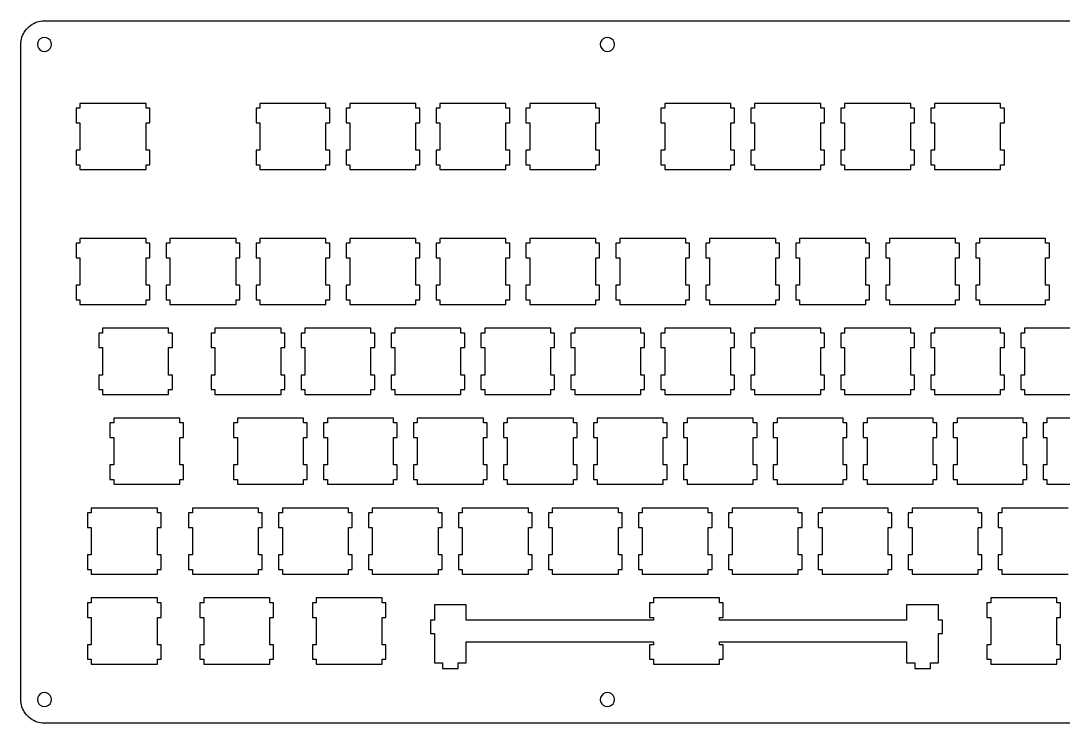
# Model space of a CAD drawing. Extents: x 0 to 368, y 0 to 149.
# Drawn here: x 0.1 to 220.8, y 0.3 to 149.1 of the extents above; entities that cross this region are included whole.
import ezdxf

# ---------------------------------------------------------------- set-up
doc = ezdxf.new("R2010")
doc.units = 0
doc.layers.get('0').update_dxf_attribs({"linetype": 'CONTINUOUS'})

msp = doc.modelspace()

# ---------------------------------------------------------------- linework, layer by layer
at = {"color": 0}
for p, q in [((1.55994, 147.665), (1.84795, 147.932)), ((1.84795, 147.932), (2.15663, 148.175)), ((2.15663, 148.175), (2.48185, 148.394)), ((2.48185, 148.394), (2.82498, 148.586)), ((2.82498, 148.586), (3.18189, 148.749)), ((3.18189, 148.749), (3.54983, 148.886)), ((3.54983, 148.886), (3.9274, 148.992)), ((3.9274, 148.992), (4.3119, 149.068)), ((4.3119, 149.068), (4.70186, 149.115)), ((4.70186, 149.115), (5.09598, 149.13)), ((5.09598, 149.13), (362.758, 149.13)), ((0.339, 145.675), (0.47542, 146.043)), ((0.47542, 146.043), (0.63941, 146.4)), ((0.63941, 146.4), (0.83096, 146.743)), ((0.83096, 146.743), (1.05006, 147.068)), ((1.05006, 147.068), (1.2926, 147.377)), ((1.2926, 147.377), (1.55994, 147.665)), ((0.09508, 144.129), (0.11024, 144.523)), ((0.09508, 5.30408), (0.09508, 144.129)), ((0.11024, 144.523), (0.1571, 144.913)), ((0.1571, 144.913), (0.23289, 145.298)), ((0.23289, 145.298), (0.339, 145.675)), ((3.66832, 144.593), (3.59392, 144.129)), ((3.59392, 144.129), (3.66832, 143.666)), ((3.88193, 145.011), (3.66832, 144.593)), ((3.66832, 143.666), (3.88193, 143.249)), ((4.21404, 145.343), (3.88193, 145.011)), ((4.63158, 145.557), (4.21404, 145.343)), ((5.0946, 145.63), (4.63158, 145.557)), ((5.559, 145.557), (5.0946, 145.63)), ((5.97655, 145.343), (5.559, 145.557)), ((6.30865, 145.011), (5.97655, 145.343)), ((6.52089, 144.593), (6.30865, 145.011)), ((6.30865, 143.249), (6.52089, 143.666)), ((6.59391, 144.129), (6.52089, 144.593)), ((6.52089, 143.666), (6.59391, 144.129)), ((122.889, 144.593), (122.816, 144.129)), ((122.816, 144.129), (122.889, 143.666)), ((123.103, 145.011), (122.889, 144.593)), ((122.889, 143.666), (123.103, 143.249)), ((123.435, 145.343), (123.103, 145.011)), ((123.853, 145.557), (123.435, 145.343)), ((124.317, 145.63), (123.853, 145.557)), ((124.78, 145.557), (124.317, 145.63)), ((125.198, 145.343), (124.78, 145.557)), ((125.53, 145.011), (125.198, 145.343)), ((125.741, 144.593), (125.53, 145.011)), ((125.53, 143.249), (125.741, 143.666)), ((125.816, 144.129), (125.741, 144.593)), ((125.741, 143.666), (125.816, 144.129)), ((3.88193, 143.249), (4.21404, 142.916)), ((4.21404, 142.916), (4.63158, 142.704)), ((4.63158, 142.704), (5.0946, 142.63)), ((5.0946, 142.63), (5.559, 142.704)), ((5.559, 142.704), (5.97655, 142.916)), ((5.97655, 142.916), (6.30865, 143.249)), ((123.103, 143.249), (123.435, 142.916)), ((123.435, 142.916), (123.853, 142.704)), ((123.853, 142.704), (124.317, 142.63)), ((124.317, 142.63), (124.78, 142.704)), ((124.78, 142.704), (125.198, 142.916)), ((125.198, 142.916), (125.53, 143.249)), ((12.6201, 130.605), (11.8194, 130.605)), ((11.8194, 130.605), (11.8194, 127.504)), ((12.6201, 131.604), (12.6201, 130.605)), ((26.6209, 131.604), (12.6201, 131.604)), ((26.6209, 130.605), (26.6209, 131.604)), ((27.4188, 130.605), (26.6209, 130.605)), ((27.4188, 127.504), (27.4188, 130.605)), ((50.7199, 130.605), (49.9209, 130.605)), ((49.9209, 130.605), (49.9209, 127.504)), ((50.7199, 131.604), (50.7199, 130.605)), ((64.721, 131.604), (50.7199, 131.604)), ((64.721, 130.605), (64.721, 131.604)), ((65.5204, 130.605), (64.721, 130.605)), ((65.5204, 127.504), (65.5204, 130.605)), ((69.7699, 130.605), (68.9709, 130.605)), ((68.9709, 130.605), (68.9709, 127.504)), ((69.7699, 131.604), (69.7699, 130.605)), ((83.771, 131.604), (69.7699, 131.604)), ((83.771, 130.605), (83.771, 131.604)), ((84.5704, 130.605), (83.771, 130.605)), ((84.5704, 127.504), (84.5704, 130.605)), ((88.8199, 130.605), (88.0209, 130.605)), ((88.0209, 130.605), (88.0209, 127.504)), ((88.8199, 131.604), (88.8199, 130.605)), ((102.821, 131.604), (88.8199, 131.604)), ((102.821, 130.605), (102.821, 131.604)), ((103.619, 130.605), (102.821, 130.605)), ((103.619, 127.504), (103.619, 130.605)), ((107.87, 130.605), (107.071, 130.605)), ((107.071, 130.605), (107.071, 127.504)), ((107.87, 131.604), (107.87, 130.605)), ((121.87, 131.604), (107.87, 131.604)), ((121.87, 130.605), (121.87, 131.604)), ((122.669, 130.605), (121.87, 130.605)), ((122.669, 127.504), (122.669, 130.605)), ((136.445, 130.605), (135.644, 130.605)), ((135.644, 130.605), (135.644, 127.504)), ((136.445, 131.604), (136.445, 130.605)), ((150.446, 131.604), (136.445, 131.604)), ((150.446, 130.605), (150.446, 131.604)), ((151.245, 130.605), (150.446, 130.605)), ((151.245, 127.504), (151.245, 130.605)), ((155.495, 130.605), (154.696, 130.605)), ((154.696, 130.605), (154.696, 127.504)), ((155.495, 131.604), (155.495, 130.605)), ((169.496, 131.604), (155.495, 131.604)), ((169.496, 130.605), (169.496, 131.604)), ((170.295, 130.605), (169.496, 130.605)), ((170.295, 127.504), (170.295, 130.605)), ((174.545, 130.605), (173.746, 130.605)), ((173.746, 130.605), (173.746, 127.504)), ((174.545, 131.604), (174.545, 130.605)), ((188.546, 131.604), (174.545, 131.604)), ((188.546, 130.605), (188.546, 131.604)), ((189.345, 130.605), (188.546, 130.605)), ((189.345, 127.504), (189.345, 130.605)), ((193.595, 130.605), (192.796, 130.605)), ((192.796, 130.605), (192.796, 127.504)), ((193.595, 131.604), (193.595, 130.605)), ((207.596, 131.604), (193.595, 131.604)), ((207.596, 130.605), (207.596, 131.604)), ((208.395, 130.605), (207.596, 130.605)), ((208.395, 127.504), (208.395, 130.605)), ((11.8194, 127.504), (12.6201, 127.504)), ((12.6201, 127.504), (12.6201, 121.706)), ((26.6209, 121.706), (26.6209, 127.504)), ((26.6209, 127.504), (27.4188, 127.504)), ((49.9209, 127.504), (50.7199, 127.504)), ((50.7199, 127.504), (50.7199, 121.706)), ((64.721, 121.706), (64.721, 127.504)), ((64.721, 127.504), (65.5204, 127.504)), ((68.9709, 127.504), (69.7699, 127.504)), ((69.7699, 127.504), (69.7699, 121.706)), ((83.771, 121.706), (83.771, 127.504)), ((83.771, 127.504), (84.5704, 127.504)), ((88.0209, 127.504), (88.8199, 127.504)), ((88.8199, 127.504), (88.8199, 121.706)), ((102.821, 121.706), (102.821, 127.504)), ((102.821, 127.504), (103.619, 127.504)), ((107.071, 127.504), (107.87, 127.504)), ((107.87, 127.504), (107.87, 121.706)), ((121.87, 121.706), (121.87, 127.504)), ((121.87, 127.504), (122.669, 127.504)), ((135.644, 127.504), (136.445, 127.504)), ((136.445, 127.504), (136.445, 121.706)), ((150.446, 121.706), (150.446, 127.504)), ((150.446, 127.504), (151.245, 127.504)), ((154.696, 127.504), (155.495, 127.504)), ((155.495, 127.504), (155.495, 121.706)), ((169.496, 121.706), (169.496, 127.504)), ((169.496, 127.504), (170.295, 127.504)), ((173.746, 127.504), (174.545, 127.504)), ((174.545, 127.504), (174.545, 121.706)), ((188.546, 121.706), (188.546, 127.504)), ((188.546, 127.504), (189.345, 127.504)), ((192.796, 127.504), (193.595, 127.504)), ((193.595, 127.504), (193.595, 121.706)), ((207.596, 121.706), (207.596, 127.504)), ((207.596, 127.504), (208.395, 127.504)), ((12.6201, 121.706), (11.8194, 121.706)), ((11.8194, 121.706), (11.8194, 118.605)), ((27.4188, 121.706), (26.6209, 121.706)), ((27.4188, 118.605), (27.4188, 121.706)), ((50.7199, 121.706), (49.9209, 121.706)), ((49.9209, 121.706), (49.9209, 118.605)), ((65.5204, 121.706), (64.721, 121.706)), ((65.5204, 118.605), (65.5204, 121.706)), ((69.7699, 121.706), (68.9709, 121.706)), ((68.9709, 121.706), (68.9709, 118.605)), ((84.5704, 121.706), (83.771, 121.706)), ((84.5704, 118.605), (84.5704, 121.706)), ((88.8199, 121.706), (88.0209, 121.706)), ((88.0209, 121.706), (88.0209, 118.605)), ((103.619, 121.706), (102.821, 121.706)), ((103.619, 118.605), (103.619, 121.706)), ((107.87, 121.706), (107.071, 121.706)), ((107.071, 121.706), (107.071, 118.605)), ((122.669, 121.706), (121.87, 121.706)), ((122.669, 118.605), (122.669, 121.706)), ((136.445, 121.706), (135.644, 121.706)), ((135.644, 121.706), (135.644, 118.605)), ((151.245, 121.706), (150.446, 121.706)), ((151.245, 118.605), (151.245, 121.706)), ((155.495, 121.706), (154.696, 121.706)), ((154.696, 121.706), (154.696, 118.605)), ((170.295, 121.706), (169.496, 121.706)), ((170.295, 118.605), (170.295, 121.706)), ((174.545, 121.706), (173.746, 121.706)), ((173.746, 121.706), (173.746, 118.605)), ((189.345, 121.706), (188.546, 121.706)), ((189.345, 118.605), (189.345, 121.706)), ((193.595, 121.706), (192.796, 121.706)), ((192.796, 121.706), (192.796, 118.605)), ((208.395, 121.706), (207.596, 121.706)), ((208.395, 118.605), (208.395, 121.706)), ((11.8194, 118.605), (12.6201, 118.605)), ((12.6201, 118.605), (12.6201, 117.604)), ((12.6201, 117.604), (26.6209, 117.604)), ((26.6209, 117.604), (26.6209, 118.605)), ((26.6209, 118.605), (27.4188, 118.605)), ((49.9209, 118.605), (50.7199, 118.605)), ((50.7199, 118.605), (50.7199, 117.604)), ((50.7199, 117.604), (64.721, 117.604)), ((64.721, 117.604), (64.721, 118.605)), ((64.721, 118.605), (65.5204, 118.605)), ((68.9709, 118.605), (69.7699, 118.605)), ((69.7699, 118.605), (69.7699, 117.604)), ((69.7699, 117.604), (83.771, 117.604)), ((83.771, 117.604), (83.771, 118.605)), ((83.771, 118.605), (84.5704, 118.605)), ((88.0209, 118.605), (88.8199, 118.605)), ((88.8199, 118.605), (88.8199, 117.604)), ((88.8199, 117.604), (102.821, 117.604)), ((102.821, 117.604), (102.821, 118.605)), ((102.821, 118.605), (103.619, 118.605)), ((107.071, 118.605), (107.87, 118.605)), ((107.87, 118.605), (107.87, 117.604)), ((107.87, 117.604), (121.87, 117.604)), ((121.87, 117.604), (121.87, 118.605)), ((121.87, 118.605), (122.669, 118.605)), ((135.644, 118.605), (136.445, 118.605)), ((136.445, 118.605), (136.445, 117.604)), ((136.445, 117.604), (150.446, 117.604)), ((150.446, 117.604), (150.446, 118.605)), ((150.446, 118.605), (151.245, 118.605)), ((154.696, 118.605), (155.495, 118.605)), ((155.495, 118.605), (155.495, 117.604)), ((155.495, 117.604), (169.496, 117.604)), ((169.496, 117.604), (169.496, 118.605)), ((169.496, 118.605), (170.295, 118.605)), ((173.746, 118.605), (174.545, 118.605)), ((174.545, 118.605), (174.545, 117.604)), ((174.545, 117.604), (188.546, 117.604)), ((188.546, 117.604), (188.546, 118.605)), ((188.546, 118.605), (189.345, 118.605)), ((192.796, 118.605), (193.595, 118.605)), ((193.595, 118.605), (193.595, 117.604)), ((193.595, 117.604), (207.596, 117.604)), ((207.596, 117.604), (207.596, 118.605)), ((207.596, 118.605), (208.395, 118.605)), ((12.6201, 102.03), (11.8194, 102.03)), ((11.8194, 102.03), (11.8194, 98.9295)), ((12.6201, 103.029), (12.6201, 102.03)), ((26.6209, 103.029), (12.6201, 103.029)), ((26.6209, 102.03), (26.6209, 103.029)), ((27.4188, 102.03), (26.6209, 102.03)), ((27.4188, 98.9295), (27.4188, 102.03)), ((31.6701, 102.03), (30.8708, 102.03)), ((30.8708, 102.03), (30.8708, 98.9295)), ((31.6701, 103.029), (31.6701, 102.03)), ((45.671, 103.029), (31.6701, 103.029)), ((45.671, 102.03), (45.671, 103.029)), ((46.4704, 102.03), (45.671, 102.03)), ((46.4704, 98.9295), (46.4704, 102.03)), ((50.7199, 102.03), (49.9209, 102.03)), ((49.9209, 102.03), (49.9209, 98.9295)), ((50.7199, 103.029), (50.7199, 102.03)), ((64.721, 103.029), (50.7199, 103.029)), ((64.721, 102.03), (64.721, 103.029)), ((65.5204, 102.03), (64.721, 102.03)), ((65.5204, 98.9295), (65.5204, 102.03)), ((69.7699, 102.03), (68.9709, 102.03)), ((68.9709, 102.03), (68.9709, 98.9295)), ((69.7699, 103.029), (69.7699, 102.03)), ((83.771, 103.029), (69.7699, 103.029)), ((83.771, 102.03), (83.771, 103.029)), ((84.5704, 102.03), (83.771, 102.03)), ((84.5704, 98.9295), (84.5704, 102.03)), ((88.8199, 102.03), (88.0209, 102.03)), ((88.0209, 102.03), (88.0209, 98.9295)), ((88.8199, 103.029), (88.8199, 102.03)), ((102.821, 103.029), (88.8199, 103.029)), ((102.821, 102.03), (102.821, 103.029)), ((103.619, 102.03), (102.821, 102.03)), ((103.619, 98.9295), (103.619, 102.03)), ((107.87, 102.03), (107.071, 102.03)), ((107.071, 102.03), (107.071, 98.9295)), ((107.87, 103.029), (107.87, 102.03)), ((121.87, 103.029), (107.87, 103.029)), ((121.87, 102.03), (121.87, 103.029)), ((122.669, 102.03), (121.87, 102.03)), ((122.669, 98.9295), (122.669, 102.03)), ((126.92, 102.03), (126.119, 102.03)), ((126.119, 102.03), (126.119, 98.9295)), ((126.92, 103.029), (126.92, 102.03)), ((140.921, 103.029), (126.92, 103.029)), ((140.921, 102.03), (140.921, 103.029)), ((141.72, 102.03), (140.921, 102.03)), ((141.72, 98.9295), (141.72, 102.03)), ((145.97, 102.03), (145.171, 102.03)), ((145.171, 102.03), (145.171, 98.9295)), ((145.97, 103.029), (145.97, 102.03)), ((159.971, 103.029), (145.97, 103.029)), ((159.971, 102.03), (159.971, 103.029)), ((160.77, 102.03), (159.971, 102.03)), ((160.77, 98.9295), (160.77, 102.03)), ((165.02, 102.03), (164.221, 102.03)), ((164.221, 102.03), (164.221, 98.9295)), ((165.02, 103.029), (165.02, 102.03)), ((179.021, 103.029), (165.02, 103.029)), ((179.021, 102.03), (179.021, 103.029)), ((179.82, 102.03), (179.021, 102.03)), ((179.82, 98.9295), (179.82, 102.03)), ((184.07, 102.03), (183.271, 102.03)), ((183.271, 102.03), (183.271, 98.9295)), ((184.07, 103.029), (184.07, 102.03)), ((198.071, 103.029), (184.07, 103.029)), ((198.071, 102.03), (198.071, 103.029)), ((198.87, 102.03), (198.071, 102.03)), ((198.87, 98.9295), (198.87, 102.03)), ((203.12, 102.03), (202.321, 102.03)), ((202.321, 102.03), (202.321, 98.9295)), ((203.12, 103.029), (203.12, 102.03)), ((217.121, 103.029), (203.12, 103.029)), ((217.121, 102.03), (217.121, 103.029)), ((217.92, 102.03), (217.121, 102.03)), ((217.92, 98.9295), (217.92, 102.03)), ((11.8194, 98.9295), (12.6201, 98.9295)), ((12.6201, 98.9295), (12.6201, 93.1291)), ((26.6209, 93.1291), (26.6209, 98.9295)), ((26.6209, 98.9295), (27.4188, 98.9295)), ((30.8708, 98.9295), (31.6701, 98.9295)), ((31.6701, 98.9295), (31.6701, 93.1291)), ((45.671, 93.1291), (45.671, 98.9295)), ((45.671, 98.9295), (46.4704, 98.9295)), ((49.9209, 98.9295), (50.7199, 98.9295)), ((50.7199, 98.9295), (50.7199, 93.1291)), ((64.721, 93.1291), (64.721, 98.9295)), ((64.721, 98.9295), (65.5204, 98.9295)), ((68.9709, 98.9295), (69.7699, 98.9295)), ((69.7699, 98.9295), (69.7699, 93.1291)), ((83.771, 93.1291), (83.771, 98.9295)), ((83.771, 98.9295), (84.5704, 98.9295)), ((88.0209, 98.9295), (88.8199, 98.9295)), ((88.8199, 98.9295), (88.8199, 93.1291)), ((102.821, 93.1291), (102.821, 98.9295)), ((102.821, 98.9295), (103.619, 98.9295)), ((107.071, 98.9295), (107.87, 98.9295)), ((107.87, 98.9295), (107.87, 93.1291)), ((121.87, 93.1291), (121.87, 98.9295)), ((121.87, 98.9295), (122.669, 98.9295)), ((126.119, 98.9295), (126.92, 98.9295)), ((126.92, 98.9295), (126.92, 93.1291)), ((140.921, 93.1291), (140.921, 98.9295)), ((140.921, 98.9295), (141.72, 98.9295)), ((145.171, 98.9295), (145.97, 98.9295)), ((145.97, 98.9295), (145.97, 93.1291)), ((159.971, 93.1291), (159.971, 98.9295)), ((159.971, 98.9295), (160.77, 98.9295)), ((164.221, 98.9295), (165.02, 98.9295)), ((165.02, 98.9295), (165.02, 93.1291)), ((179.021, 93.1291), (179.021, 98.9295)), ((179.021, 98.9295), (179.82, 98.9295)), ((183.271, 98.9295), (184.07, 98.9295)), ((184.07, 98.9295), (184.07, 93.1291)), ((198.071, 93.1291), (198.071, 98.9295)), ((198.071, 98.9295), (198.87, 98.9295)), ((202.321, 98.9295), (203.12, 98.9295)), ((203.12, 98.9295), (203.12, 93.1291)), ((217.121, 93.1291), (217.121, 98.9295)), ((217.121, 98.9295), (217.92, 98.9295)), ((12.6201, 93.1291), (11.8194, 93.1291)), ((11.8194, 93.1291), (11.8194, 90.0299)), ((27.4188, 93.1291), (26.6209, 93.1291)), ((27.4188, 90.0299), (27.4188, 93.1291)), ((31.6701, 93.1291), (30.8708, 93.1291)), ((30.8708, 93.1291), (30.8708, 90.0299)), ((46.4704, 93.1291), (45.671, 93.1291)), ((46.4704, 90.0299), (46.4704, 93.1291)), ((50.7199, 93.1291), (49.9209, 93.1291)), ((49.9209, 93.1291), (49.9209, 90.0299)), ((65.5204, 93.1291), (64.721, 93.1291)), ((65.5204, 90.0299), (65.5204, 93.1291)), ((69.7699, 93.1291), (68.9709, 93.1291)), ((68.9709, 93.1291), (68.9709, 90.0299)), ((84.5704, 93.1291), (83.771, 93.1291)), ((84.5704, 90.0299), (84.5704, 93.1291)), ((88.8199, 93.1291), (88.0209, 93.1291)), ((88.0209, 93.1291), (88.0209, 90.0299)), ((103.619, 93.1291), (102.821, 93.1291)), ((103.619, 90.0299), (103.619, 93.1291)), ((107.87, 93.1291), (107.071, 93.1291)), ((107.071, 93.1291), (107.071, 90.0299)), ((122.669, 93.1291), (121.87, 93.1291)), ((122.669, 90.0299), (122.669, 93.1291)), ((126.92, 93.1291), (126.119, 93.1291)), ((126.119, 93.1291), (126.119, 90.0299)), ((141.72, 93.1291), (140.921, 93.1291)), ((141.72, 90.0299), (141.72, 93.1291)), ((145.97, 93.1291), (145.171, 93.1291)), ((145.171, 93.1291), (145.171, 90.0299)), ((160.77, 93.1291), (159.971, 93.1291)), ((160.77, 90.0299), (160.77, 93.1291)), ((165.02, 93.1291), (164.221, 93.1291)), ((164.221, 93.1291), (164.221, 90.0299)), ((179.82, 93.1291), (179.021, 93.1291)), ((179.82, 90.0299), (179.82, 93.1291)), ((184.07, 93.1291), (183.271, 93.1291)), ((183.271, 93.1291), (183.271, 90.0299)), ((198.87, 93.1291), (198.071, 93.1291)), ((198.87, 90.0299), (198.87, 93.1291)), ((203.12, 93.1291), (202.321, 93.1291)), ((202.321, 93.1291), (202.321, 90.0299)), ((217.92, 93.1291), (217.121, 93.1291)), ((217.92, 90.0299), (217.92, 93.1291)), ((11.8194, 90.0299), (12.6201, 90.0299)), ((12.6201, 90.0299), (12.6201, 89.0309)), ((12.6201, 89.0309), (26.6209, 89.0309)), ((26.6209, 89.0309), (26.6209, 90.0299)), ((26.6209, 90.0299), (27.4188, 90.0299)), ((30.8708, 90.0299), (31.6701, 90.0299)), ((31.6701, 90.0299), (31.6701, 89.0309)), ((31.6701, 89.0309), (45.671, 89.0309)), ((45.671, 89.0309), (45.671, 90.0299)), ((45.671, 90.0299), (46.4704, 90.0299)), ((49.9209, 90.0299), (50.7199, 90.0299)), ((50.7199, 90.0299), (50.7199, 89.0309)), ((50.7199, 89.0309), (64.721, 89.0309)), ((64.721, 89.0309), (64.721, 90.0299)), ((64.721, 90.0299), (65.5204, 90.0299)), ((68.9709, 90.0299), (69.7699, 90.0299)), ((69.7699, 90.0299), (69.7699, 89.0309)), ((69.7699, 89.0309), (83.771, 89.0309)), ((83.771, 89.0309), (83.771, 90.0299)), ((83.771, 90.0299), (84.5704, 90.0299)), ((88.0209, 90.0299), (88.8199, 90.0299)), ((88.8199, 90.0299), (88.8199, 89.0309)), ((88.8199, 89.0309), (102.821, 89.0309)), ((102.821, 89.0309), (102.821, 90.0299)), ((102.821, 90.0299), (103.619, 90.0299)), ((107.071, 90.0299), (107.87, 90.0299)), ((107.87, 90.0299), (107.87, 89.0309)), ((107.87, 89.0309), (121.87, 89.0309)), ((121.87, 89.0309), (121.87, 90.0299)), ((121.87, 90.0299), (122.669, 90.0299)), ((126.119, 90.0299), (126.92, 90.0299)), ((126.92, 90.0299), (126.92, 89.0309)), ((126.92, 89.0309), (140.921, 89.0309)), ((140.921, 89.0309), (140.921, 90.0299)), ((140.921, 90.0299), (141.72, 90.0299)), ((145.171, 90.0299), (145.97, 90.0299)), ((145.97, 90.0299), (145.97, 89.0309)), ((145.97, 89.0309), (159.971, 89.0309)), ((159.971, 89.0309), (159.971, 90.0299)), ((159.971, 90.0299), (160.77, 90.0299)), ((164.221, 90.0299), (165.02, 90.0299)), ((165.02, 90.0299), (165.02, 89.0309)), ((165.02, 89.0309), (179.021, 89.0309)), ((179.021, 89.0309), (179.021, 90.0299)), ((179.021, 90.0299), (179.82, 90.0299)), ((183.271, 90.0299), (184.07, 90.0299)), ((184.07, 90.0299), (184.07, 89.0309)), ((184.07, 89.0309), (198.071, 89.0309)), ((198.071, 89.0309), (198.071, 90.0299)), ((198.071, 90.0299), (198.87, 90.0299)), ((202.321, 90.0299), (203.12, 90.0299)), ((203.12, 90.0299), (203.12, 89.0309)), ((203.12, 89.0309), (217.121, 89.0309)), ((217.121, 89.0309), (217.121, 90.0299)), ((217.121, 90.0299), (217.92, 90.0299)), ((17.3826, 83.9791), (17.3826, 82.98)), ((31.3821, 83.9791), (17.3826, 83.9791)), ((31.3821, 82.98), (31.3821, 83.9791)), ((41.1949, 83.9791), (41.1949, 82.98)), ((55.196, 83.9791), (41.1949, 83.9791)), ((55.196, 82.98), (55.196, 83.9791)), ((60.2449, 83.9791), (60.2449, 82.98)), ((74.246, 83.9791), (60.2449, 83.9791)), ((74.246, 82.98), (74.246, 83.9791)), ((79.2949, 83.9791), (79.2949, 82.98)), ((93.296, 83.9791), (79.2949, 83.9791)), ((93.296, 82.98), (93.296, 83.9791)), ((98.3449, 83.9791), (98.3449, 82.98)), ((112.346, 83.9791), (98.3449, 83.9791)), ((112.346, 82.98), (112.346, 83.9791)), ((117.395, 83.9791), (117.395, 82.98)), ((131.396, 83.9791), (117.395, 83.9791)), ((131.396, 82.98), (131.396, 83.9791)), ((136.445, 83.9791), (136.445, 82.98)), ((150.446, 83.9791), (136.445, 83.9791)), ((150.446, 82.98), (150.446, 83.9791)), ((155.495, 83.9791), (155.495, 82.98)), ((169.496, 83.9791), (155.495, 83.9791)), ((169.496, 82.98), (169.496, 83.9791)), ((174.545, 83.9791), (174.545, 82.98)), ((188.546, 83.9791), (174.545, 83.9791)), ((188.546, 82.98), (188.546, 83.9791)), ((193.595, 83.9791), (193.595, 82.98)), ((207.596, 83.9791), (193.595, 83.9791)), ((207.596, 82.98), (207.596, 83.9791)), ((212.645, 83.9791), (212.645, 82.98)), ((226.646, 83.9791), (212.645, 83.9791)), ((17.3826, 82.98), (16.5819, 82.98)), ((16.5819, 82.98), (16.5819, 79.8795)), ((32.1827, 82.98), (31.3821, 82.98)), ((32.1827, 79.8795), (32.1827, 82.98)), ((41.1949, 82.98), (40.3959, 82.98)), ((40.3959, 82.98), (40.3959, 79.8795)), ((55.9954, 82.98), (55.196, 82.98)), ((55.9954, 79.8795), (55.9954, 82.98)), ((60.2449, 82.98), (59.4445, 82.98)), ((59.4445, 82.98), (59.4445, 79.8795)), ((75.0454, 82.98), (74.246, 82.98)), ((75.0454, 79.8795), (75.0454, 82.98)), ((79.2949, 82.98), (78.4959, 82.98)), ((78.4959, 82.98), (78.4959, 79.8795)), ((94.0954, 82.98), (93.296, 82.98)), ((94.0954, 79.8795), (94.0954, 82.98)), ((98.3449, 82.98), (97.5459, 82.98)), ((97.5459, 82.98), (97.5459, 79.8795)), ((113.145, 82.98), (112.346, 82.98)), ((113.145, 79.8795), (113.145, 82.98)), ((117.395, 82.98), (116.596, 82.98)), ((116.596, 82.98), (116.596, 79.8795)), ((132.195, 82.98), (131.396, 82.98)), ((132.195, 79.8795), (132.195, 82.98)), ((136.445, 82.98), (135.646, 82.98)), ((135.646, 82.98), (135.646, 79.8795)), ((151.245, 82.98), (150.446, 82.98)), ((151.245, 79.8795), (151.245, 82.98)), ((155.495, 82.98), (154.696, 82.98)), ((154.696, 82.98), (154.696, 79.8795)), ((170.295, 82.98), (169.496, 82.98)), ((170.295, 79.8795), (170.295, 82.98)), ((174.545, 82.98), (173.746, 82.98)), ((173.746, 82.98), (173.746, 79.8795)), ((189.345, 82.98), (188.546, 82.98)), ((189.345, 79.8795), (189.345, 82.98)), ((193.595, 82.98), (192.796, 82.98)), ((192.796, 82.98), (192.796, 79.8795)), ((208.395, 82.98), (207.596, 82.98)), ((208.395, 79.8795), (208.395, 82.98)), ((212.645, 82.98), (211.846, 82.98)), ((211.846, 82.98), (211.846, 79.8795)), ((16.5819, 79.8795), (17.3826, 79.8795)), ((17.3826, 79.8795), (17.3826, 74.0791)), ((31.3821, 74.0791), (31.3821, 79.8795)), ((31.3821, 79.8795), (32.1827, 79.8795)), ((40.3959, 79.8795), (41.1949, 79.8795)), ((41.1949, 79.8795), (41.1949, 74.0791)), ((55.196, 74.0791), (55.196, 79.8795)), ((55.196, 79.8795), (55.9954, 79.8795)), ((59.4445, 79.8795), (60.2449, 79.8795)), ((60.2449, 79.8795), (60.2449, 74.0791)), ((74.246, 74.0791), (74.246, 79.8795)), ((74.246, 79.8795), (75.0454, 79.8795)), ((78.4959, 79.8795), (79.2949, 79.8795)), ((79.2949, 79.8795), (79.2949, 74.0791)), ((93.296, 74.0791), (93.296, 79.8795)), ((93.296, 79.8795), (94.0954, 79.8795)), ((97.5459, 79.8795), (98.3449, 79.8795)), ((98.3449, 79.8795), (98.3449, 74.0791)), ((112.346, 74.0791), (112.346, 79.8795)), ((112.346, 79.8795), (113.145, 79.8795)), ((116.596, 79.8795), (117.395, 79.8795)), ((117.395, 79.8795), (117.395, 74.0791)), ((131.396, 74.0791), (131.396, 79.8795)), ((131.396, 79.8795), (132.195, 79.8795)), ((135.646, 79.8795), (136.445, 79.8795)), ((136.445, 79.8795), (136.445, 74.0791)), ((150.446, 74.0791), (150.446, 79.8795)), ((150.446, 79.8795), (151.245, 79.8795)), ((154.696, 79.8795), (155.495, 79.8795)), ((155.495, 79.8795), (155.495, 74.0791)), ((169.496, 74.0791), (169.496, 79.8795)), ((169.496, 79.8795), (170.295, 79.8795)), ((173.746, 79.8795), (174.545, 79.8795)), ((174.545, 79.8795), (174.545, 74.0791)), ((188.546, 74.0791), (188.546, 79.8795)), ((188.546, 79.8795), (189.345, 79.8795)), ((192.796, 79.8795), (193.595, 79.8795)), ((193.595, 79.8795), (193.595, 74.0791)), ((207.596, 74.0791), (207.596, 79.8795)), ((207.596, 79.8795), (208.395, 79.8795)), ((211.846, 79.8795), (212.645, 79.8795)), ((212.645, 79.8795), (212.645, 74.0791)), ((17.3826, 74.0791), (16.5819, 74.0791)), ((16.5819, 74.0791), (16.5819, 70.9799)), ((32.1827, 74.0791), (31.3821, 74.0791)), ((32.1827, 70.9799), (32.1827, 74.0791)), ((41.1949, 74.0791), (40.3959, 74.0791)), ((40.3959, 74.0791), (40.3959, 70.9799)), ((55.9954, 74.0791), (55.196, 74.0791)), ((55.9954, 70.9799), (55.9954, 74.0791)), ((60.2449, 74.0791), (59.4445, 74.0791)), ((59.4445, 74.0791), (59.4445, 70.9799)), ((75.0454, 74.0791), (74.246, 74.0791)), ((75.0454, 70.9799), (75.0454, 74.0791)), ((79.2949, 74.0791), (78.4959, 74.0791)), ((78.4959, 74.0791), (78.4959, 70.9799)), ((94.0954, 74.0791), (93.296, 74.0791)), ((94.0954, 70.9799), (94.0954, 74.0791)), ((98.3449, 74.0791), (97.5459, 74.0791)), ((97.5459, 74.0791), (97.5459, 70.9799)), ((113.145, 74.0791), (112.346, 74.0791)), ((113.145, 70.9799), (113.145, 74.0791)), ((117.395, 74.0791), (116.596, 74.0791)), ((116.596, 74.0791), (116.596, 70.9799)), ((132.195, 74.0791), (131.396, 74.0791)), ((132.195, 70.9799), (132.195, 74.0791)), ((136.445, 74.0791), (135.646, 74.0791)), ((135.646, 74.0791), (135.646, 70.9799)), ((151.245, 74.0791), (150.446, 74.0791)), ((151.245, 70.9799), (151.245, 74.0791)), ((155.495, 74.0791), (154.696, 74.0791)), ((154.696, 74.0791), (154.696, 70.9799)), ((170.295, 74.0791), (169.496, 74.0791)), ((170.295, 70.9799), (170.295, 74.0791)), ((174.545, 74.0791), (173.746, 74.0791)), ((173.746, 74.0791), (173.746, 70.9799)), ((189.345, 74.0791), (188.546, 74.0791)), ((189.345, 70.9799), (189.345, 74.0791)), ((193.595, 74.0791), (192.796, 74.0791)), ((192.796, 74.0791), (192.796, 70.9799)), ((208.395, 74.0791), (207.596, 74.0791)), ((208.395, 70.9799), (208.395, 74.0791)), ((212.645, 74.0791), (211.846, 74.0791)), ((211.846, 74.0791), (211.846, 70.9799)), ((16.5819, 70.9799), (17.3826, 70.9799)), ((17.3826, 70.9799), (17.3826, 69.9795)), ((31.3821, 69.9795), (31.3821, 70.9799)), ((31.3821, 70.9799), (32.1827, 70.9799)), ((40.3959, 70.9799), (41.1949, 70.9799)), ((41.1949, 70.9799), (41.1949, 69.9795)), ((55.196, 69.9795), (55.196, 70.9799)), ((55.196, 70.9799), (55.9954, 70.9799)), ((59.4445, 70.9799), (60.2449, 70.9799)), ((60.2449, 70.9799), (60.2449, 69.9795)), ((74.246, 69.9795), (74.246, 70.9799)), ((74.246, 70.9799), (75.0454, 70.9799)), ((78.4959, 70.9799), (79.2949, 70.9799)), ((79.2949, 70.9799), (79.2949, 69.9795)), ((93.296, 69.9795), (93.296, 70.9799)), ((93.296, 70.9799), (94.0954, 70.9799)), ((97.5459, 70.9799), (98.3449, 70.9799)), ((98.3449, 70.9799), (98.3449, 69.9795)), ((112.346, 69.9795), (112.346, 70.9799)), ((112.346, 70.9799), (113.145, 70.9799)), ((116.596, 70.9799), (117.395, 70.9799)), ((117.395, 70.9799), (117.395, 69.9795)), ((131.396, 69.9795), (131.396, 70.9799)), ((131.396, 70.9799), (132.195, 70.9799)), ((135.646, 70.9799), (136.445, 70.9799)), ((136.445, 70.9799), (136.445, 69.9795)), ((150.446, 69.9795), (150.446, 70.9799)), ((150.446, 70.9799), (151.245, 70.9799)), ((154.696, 70.9799), (155.495, 70.9799)), ((155.495, 70.9799), (155.495, 69.9795)), ((169.496, 69.9795), (169.496, 70.9799)), ((169.496, 70.9799), (170.295, 70.9799)), ((173.746, 70.9799), (174.545, 70.9799)), ((174.545, 70.9799), (174.545, 69.9795)), ((188.546, 69.9795), (188.546, 70.9799)), ((188.546, 70.9799), (189.345, 70.9799)), ((192.796, 70.9799), (193.595, 70.9799)), ((193.595, 70.9799), (193.595, 69.9795)), ((207.596, 69.9795), (207.596, 70.9799)), ((207.596, 70.9799), (208.395, 70.9799)), ((211.846, 70.9799), (212.645, 70.9799)), ((212.645, 70.9799), (212.645, 69.9795)), ((17.3826, 69.9795), (31.3821, 69.9795)), ((41.1949, 69.9795), (55.196, 69.9795)), ((60.2449, 69.9795), (74.246, 69.9795)), ((79.2949, 69.9795), (93.296, 69.9795)), ((98.3449, 69.9795), (112.346, 69.9795)), ((117.395, 69.9795), (131.396, 69.9795)), ((136.445, 69.9795), (150.446, 69.9795)), ((155.495, 69.9795), (169.496, 69.9795)), ((174.545, 69.9795), (188.546, 69.9795)), ((193.595, 69.9795), (207.596, 69.9795)), ((212.645, 69.9795), (226.646, 69.9795)), ((19.7638, 64.9291), (19.7638, 63.93)), ((33.7633, 64.9291), (19.7638, 64.9291)), ((33.7633, 63.93), (33.7633, 64.9291)), ((45.9574, 64.9291), (45.9574, 63.93)), ((59.9571, 64.9291), (45.9574, 64.9291)), ((59.9571, 63.93), (59.9571, 64.9291)), ((65.0074, 64.9291), (65.0074, 63.93)), ((79.0071, 64.9291), (65.0074, 64.9291)), ((79.0071, 63.93), (79.0071, 64.9291)), ((84.0574, 64.9291), (84.0574, 63.93)), ((98.0571, 64.9291), (84.0574, 64.9291)), ((98.0571, 63.93), (98.0571, 64.9291)), ((103.107, 64.9291), (103.107, 63.93)), ((117.107, 64.9291), (103.107, 64.9291)), ((117.107, 63.93), (117.107, 64.9291)), ((122.157, 64.9291), (122.157, 63.93)), ((136.157, 64.9291), (122.157, 64.9291)), ((136.157, 63.93), (136.157, 64.9291)), ((141.207, 64.9291), (141.207, 63.93)), ((155.207, 64.9291), (141.207, 64.9291)), ((155.207, 63.93), (155.207, 64.9291)), ((160.257, 64.9291), (160.257, 63.93)), ((174.257, 64.9291), (160.257, 64.9291)), ((174.257, 63.93), (174.257, 64.9291)), ((179.307, 64.9291), (179.307, 63.93)), ((193.307, 64.9291), (179.307, 64.9291)), ((193.307, 63.93), (193.307, 64.9291)), ((198.357, 64.9291), (198.357, 63.93)), ((212.357, 64.9291), (198.357, 64.9291)), ((212.357, 63.93), (212.357, 64.9291)), ((217.407, 64.9291), (217.407, 63.93)), ((231.407, 64.9291), (217.407, 64.9291)), ((19.7638, 63.93), (18.9632, 63.93)), ((18.9632, 63.93), (18.9632, 60.8295)), ((34.564, 63.93), (33.7633, 63.93)), ((34.564, 60.8295), (34.564, 63.93)), ((45.9574, 63.93), (45.157, 63.93)), ((45.157, 63.93), (45.157, 60.8295)), ((60.7579, 63.93), (59.9571, 63.93)), ((60.7579, 60.8295), (60.7579, 63.93)), ((65.0074, 63.93), (64.207, 63.93)), ((64.207, 63.93), (64.207, 60.8295)), ((79.8079, 63.93), (79.0071, 63.93)), ((79.8079, 60.8295), (79.8079, 63.93)), ((84.0574, 63.93), (83.257, 63.93)), ((83.257, 63.93), (83.257, 60.8295)), ((98.8579, 63.93), (98.0571, 63.93)), ((98.8579, 60.8295), (98.8579, 63.93)), ((103.107, 63.93), (102.307, 63.93)), ((102.307, 63.93), (102.307, 60.8295)), ((117.908, 63.93), (117.107, 63.93)), ((117.908, 60.8295), (117.908, 63.93)), ((122.157, 63.93), (121.357, 63.93)), ((121.357, 63.93), (121.357, 60.8295)), ((136.958, 63.93), (136.157, 63.93)), ((136.958, 60.8295), (136.958, 63.93)), ((141.207, 63.93), (140.407, 63.93)), ((140.407, 63.93), (140.407, 60.8295)), ((156.008, 63.93), (155.207, 63.93)), ((156.008, 60.8295), (156.008, 63.93)), ((160.257, 63.93), (159.457, 63.93)), ((159.457, 63.93), (159.457, 60.8295)), ((175.058, 63.93), (174.257, 63.93)), ((175.058, 60.8295), (175.058, 63.93)), ((179.307, 63.93), (178.507, 63.93)), ((178.507, 63.93), (178.507, 60.8295)), ((194.108, 63.93), (193.307, 63.93)), ((194.108, 60.8295), (194.108, 63.93)), ((198.357, 63.93), (197.557, 63.93)), ((197.557, 63.93), (197.557, 60.8295)), ((213.158, 63.93), (212.357, 63.93)), ((213.158, 60.8295), (213.158, 63.93)), ((217.407, 63.93), (216.607, 63.93)), ((216.607, 63.93), (216.607, 60.8295)), ((18.9632, 60.8295), (19.7638, 60.8295)), ((19.7638, 60.8295), (19.7638, 55.0291)), ((33.7633, 55.0291), (33.7633, 60.8295)), ((33.7633, 60.8295), (34.564, 60.8295)), ((45.157, 60.8295), (45.9574, 60.8295)), ((45.9574, 60.8295), (45.9574, 55.0291)), ((59.9571, 55.0291), (59.9571, 60.8295)), ((59.9571, 60.8295), (60.7579, 60.8295)), ((64.207, 60.8295), (65.0074, 60.8295)), ((65.0074, 60.8295), (65.0074, 55.0291)), ((79.0071, 55.0291), (79.0071, 60.8295)), ((79.0071, 60.8295), (79.8079, 60.8295)), ((83.257, 60.8295), (84.0574, 60.8295)), ((84.0574, 60.8295), (84.0574, 55.0291)), ((98.0571, 55.0291), (98.0571, 60.8295)), ((98.0571, 60.8295), (98.8579, 60.8295)), ((102.307, 60.8295), (103.107, 60.8295)), ((103.107, 60.8295), (103.107, 55.0291)), ((117.107, 55.0291), (117.107, 60.8295)), ((117.107, 60.8295), (117.908, 60.8295)), ((121.357, 60.8295), (122.157, 60.8295)), ((122.157, 60.8295), (122.157, 55.0291)), ((136.157, 55.0291), (136.157, 60.8295)), ((136.157, 60.8295), (136.958, 60.8295)), ((140.407, 60.8295), (141.207, 60.8295)), ((141.207, 60.8295), (141.207, 55.0291)), ((155.207, 55.0291), (155.207, 60.8295)), ((155.207, 60.8295), (156.008, 60.8295)), ((159.457, 60.8295), (160.257, 60.8295)), ((160.257, 60.8295), (160.257, 55.0291)), ((174.257, 55.0291), (174.257, 60.8295)), ((174.257, 60.8295), (175.058, 60.8295)), ((178.507, 60.8295), (179.307, 60.8295)), ((179.307, 60.8295), (179.307, 55.0291)), ((193.307, 55.0291), (193.307, 60.8295)), ((193.307, 60.8295), (194.108, 60.8295)), ((197.557, 60.8295), (198.357, 60.8295)), ((198.357, 60.8295), (198.357, 55.0291)), ((212.357, 55.0291), (212.357, 60.8295)), ((212.357, 60.8295), (213.158, 60.8295)), ((216.607, 60.8295), (217.407, 60.8295)), ((217.407, 60.8295), (217.407, 55.0291)), ((19.7638, 55.0291), (18.9632, 55.0291)), ((18.9632, 55.0291), (18.9632, 51.9299)), ((34.564, 55.0291), (33.7633, 55.0291)), ((34.564, 51.9299), (34.564, 55.0291)), ((45.9574, 55.0291), (45.157, 55.0291)), ((45.157, 55.0291), (45.157, 51.9299)), ((60.7579, 55.0291), (59.9571, 55.0291)), ((60.7579, 51.9299), (60.7579, 55.0291)), ((65.0074, 55.0291), (64.207, 55.0291)), ((64.207, 55.0291), (64.207, 51.9299)), ((79.8079, 55.0291), (79.0071, 55.0291)), ((79.8079, 51.9299), (79.8079, 55.0291)), ((84.0574, 55.0291), (83.257, 55.0291)), ((83.257, 55.0291), (83.257, 51.9299)), ((98.8579, 55.0291), (98.0571, 55.0291)), ((98.8579, 51.9299), (98.8579, 55.0291)), ((103.107, 55.0291), (102.307, 55.0291)), ((102.307, 55.0291), (102.307, 51.9299)), ((117.908, 55.0291), (117.107, 55.0291)), ((117.908, 51.9299), (117.908, 55.0291)), ((122.157, 55.0291), (121.357, 55.0291)), ((121.357, 55.0291), (121.357, 51.9299)), ((136.958, 55.0291), (136.157, 55.0291)), ((136.958, 51.9299), (136.958, 55.0291)), ((141.207, 55.0291), (140.407, 55.0291)), ((140.407, 55.0291), (140.407, 51.9299)), ((156.008, 55.0291), (155.207, 55.0291)), ((156.008, 51.9299), (156.008, 55.0291)), ((160.257, 55.0291), (159.457, 55.0291)), ((159.457, 55.0291), (159.457, 51.9299)), ((175.058, 55.0291), (174.257, 55.0291)), ((175.058, 51.9299), (175.058, 55.0291)), ((179.307, 55.0291), (178.507, 55.0291)), ((178.507, 55.0291), (178.507, 51.9299)), ((194.108, 55.0291), (193.307, 55.0291)), ((194.108, 51.9299), (194.108, 55.0291)), ((198.357, 55.0291), (197.557, 55.0291)), ((197.557, 55.0291), (197.557, 51.9299)), ((213.158, 55.0291), (212.357, 55.0291)), ((213.158, 51.9299), (213.158, 55.0291)), ((217.407, 55.0291), (216.607, 55.0291)), ((216.607, 55.0291), (216.607, 51.9299)), ((18.9632, 51.9299), (19.7638, 51.9299)), ((19.7638, 51.9299), (19.7638, 50.9295)), ((19.7638, 50.9295), (33.7633, 50.9295)), ((33.7633, 50.9295), (33.7633, 51.9299)), ((33.7633, 51.9299), (34.564, 51.9299)), ((45.157, 51.9299), (45.9574, 51.9299)), ((45.9574, 51.9299), (45.9574, 50.9295)), ((45.9574, 50.9295), (59.9571, 50.9295)), ((59.9571, 50.9295), (59.9571, 51.9299)), ((59.9571, 51.9299), (60.7579, 51.9299)), ((64.207, 51.9299), (65.0074, 51.9299)), ((65.0074, 51.9299), (65.0074, 50.9295)), ((65.0074, 50.9295), (79.0071, 50.9295)), ((79.0071, 50.9295), (79.0071, 51.9299)), ((79.0071, 51.9299), (79.8079, 51.9299)), ((83.257, 51.9299), (84.0574, 51.9299)), ((84.0574, 51.9299), (84.0574, 50.9295)), ((84.0574, 50.9295), (98.0571, 50.9295)), ((98.0571, 50.9295), (98.0571, 51.9299)), ((98.0571, 51.9299), (98.8579, 51.9299)), ((102.307, 51.9299), (103.107, 51.9299)), ((103.107, 51.9299), (103.107, 50.9295)), ((103.107, 50.9295), (117.107, 50.9295)), ((117.107, 50.9295), (117.107, 51.9299)), ((117.107, 51.9299), (117.908, 51.9299)), ((121.357, 51.9299), (122.157, 51.9299)), ((122.157, 51.9299), (122.157, 50.9295)), ((122.157, 50.9295), (136.157, 50.9295)), ((136.157, 50.9295), (136.157, 51.9299)), ((136.157, 51.9299), (136.958, 51.9299)), ((140.407, 51.9299), (141.207, 51.9299)), ((141.207, 51.9299), (141.207, 50.9295)), ((141.207, 50.9295), (155.207, 50.9295)), ((155.207, 50.9295), (155.207, 51.9299)), ((155.207, 51.9299), (156.008, 51.9299)), ((159.457, 51.9299), (160.257, 51.9299)), ((160.257, 51.9299), (160.257, 50.9295)), ((160.257, 50.9295), (174.257, 50.9295)), ((174.257, 50.9295), (174.257, 51.9299)), ((174.257, 51.9299), (175.058, 51.9299)), ((178.507, 51.9299), (179.307, 51.9299)), ((179.307, 51.9299), (179.307, 50.9295)), ((179.307, 50.9295), (193.307, 50.9295)), ((193.307, 50.9295), (193.307, 51.9299)), ((193.307, 51.9299), (194.108, 51.9299)), ((197.557, 51.9299), (198.357, 51.9299)), ((198.357, 51.9299), (198.357, 50.9295)), ((198.357, 50.9295), (212.357, 50.9295)), ((212.357, 50.9295), (212.357, 51.9299)), ((212.357, 51.9299), (213.158, 51.9299)), ((216.607, 51.9299), (217.407, 51.9299)), ((217.407, 51.9299), (217.407, 50.9295)), ((217.407, 50.9295), (231.407, 50.9295)), ((15.0013, 44.88), (14.2021, 44.88)), ((14.2021, 44.88), (14.2021, 41.7795)), ((15.0013, 45.8791), (15.0013, 44.88)), ((29.0008, 45.8791), (15.0013, 45.8791)), ((29.0008, 44.88), (29.0008, 45.8791)), ((29.8015, 44.88), (29.0008, 44.88)), ((29.8015, 41.7795), (29.8015, 44.88)), ((36.4324, 44.88), (35.632, 44.88)), ((35.632, 44.88), (35.632, 41.7795)), ((36.4324, 45.8791), (36.4324, 44.88)), ((50.4321, 45.8791), (36.4324, 45.8791)), ((50.4321, 44.88), (50.4321, 45.8791)), ((51.2329, 44.88), (50.4321, 44.88)), ((51.2329, 41.7795), (51.2329, 44.88)), ((55.4824, 44.88), (54.682, 44.88)), ((54.682, 44.88), (54.682, 41.7795)), ((55.4824, 45.8791), (55.4824, 44.88)), ((69.4821, 45.8791), (55.4824, 45.8791)), ((69.4821, 44.88), (69.4821, 45.8791)), ((70.2829, 44.88), (69.4821, 44.88)), ((70.2829, 41.7795), (70.2829, 44.88)), ((74.5324, 44.88), (73.732, 44.88)), ((73.732, 44.88), (73.732, 41.7795)), ((74.5324, 45.8791), (74.5324, 44.88)), ((88.5321, 45.8791), (74.5324, 45.8791)), ((88.5321, 44.88), (88.5321, 45.8791)), ((89.3329, 44.88), (88.5321, 44.88)), ((89.3329, 41.7795), (89.3329, 44.88)), ((93.5824, 44.88), (92.782, 44.88)), ((92.782, 44.88), (92.782, 41.7795)), ((93.5824, 45.8791), (93.5824, 44.88)), ((107.582, 45.8791), (93.5824, 45.8791)), ((107.582, 44.88), (107.582, 45.8791)), ((108.383, 44.88), (107.582, 44.88)), ((108.383, 41.7795), (108.383, 44.88)), ((112.632, 44.88), (111.832, 44.88)), ((111.832, 44.88), (111.832, 41.7795)), ((112.632, 45.8791), (112.632, 44.88)), ((126.632, 45.8791), (112.632, 45.8791)), ((126.632, 44.88), (126.632, 45.8791)), ((127.433, 44.88), (126.632, 44.88)), ((127.433, 41.7795), (127.433, 44.88)), ((131.682, 44.88), (130.882, 44.88)), ((130.882, 44.88), (130.882, 41.7795)), ((131.682, 45.8791), (131.682, 44.88)), ((145.682, 45.8791), (131.682, 45.8791)), ((145.682, 44.88), (145.682, 45.8791)), ((146.483, 44.88), (145.682, 44.88)), ((146.483, 41.7795), (146.483, 44.88)), ((150.732, 44.88), (149.932, 44.88)), ((149.932, 44.88), (149.932, 41.7795)), ((150.732, 45.8791), (150.732, 44.88)), ((164.732, 45.8791), (150.732, 45.8791)), ((164.732, 44.88), (164.732, 45.8791)), ((165.533, 44.88), (164.732, 44.88)), ((165.533, 41.7795), (165.533, 44.88)), ((169.782, 44.88), (168.982, 44.88)), ((168.982, 44.88), (168.982, 41.7795)), ((169.782, 45.8791), (169.782, 44.88)), ((183.782, 45.8791), (169.782, 45.8791)), ((183.782, 44.88), (183.782, 45.8791)), ((184.583, 44.88), (183.782, 44.88)), ((184.583, 41.7795), (184.583, 44.88)), ((188.832, 44.88), (188.032, 44.88)), ((188.032, 44.88), (188.032, 41.7795)), ((188.832, 45.8791), (188.832, 44.88)), ((202.832, 45.8791), (188.832, 45.8791)), ((202.832, 44.88), (202.832, 45.8791)), ((203.633, 44.88), (202.832, 44.88)), ((203.633, 41.7795), (203.633, 44.88)), ((207.882, 44.88), (207.082, 44.88)), ((207.082, 44.88), (207.082, 41.7795)), ((207.882, 45.8791), (207.882, 44.88)), ((221.882, 45.8791), (207.882, 45.8791)), ((14.2021, 41.7795), (15.0013, 41.7795)), ((15.0013, 41.7795), (15.0013, 35.9791)), ((29.0008, 35.9791), (29.0008, 41.7795)), ((29.0008, 41.7795), (29.8015, 41.7795)), ((35.632, 41.7795), (36.4324, 41.7795)), ((36.4324, 41.7795), (36.4324, 35.9791)), ((50.4321, 35.9791), (50.4321, 41.7795)), ((50.4321, 41.7795), (51.2329, 41.7795)), ((54.682, 41.7795), (55.4824, 41.7795)), ((55.4824, 41.7795), (55.4824, 35.9791)), ((69.4821, 35.9791), (69.4821, 41.7795)), ((69.4821, 41.7795), (70.2829, 41.7795)), ((73.732, 41.7795), (74.5324, 41.7795)), ((74.5324, 41.7795), (74.5324, 35.9791)), ((88.5321, 35.9791), (88.5321, 41.7795)), ((88.5321, 41.7795), (89.3329, 41.7795)), ((92.782, 41.7795), (93.5824, 41.7795)), ((93.5824, 41.7795), (93.5824, 35.9791)), ((107.582, 35.9791), (107.582, 41.7795)), ((107.582, 41.7795), (108.383, 41.7795)), ((111.832, 41.7795), (112.632, 41.7795)), ((112.632, 41.7795), (112.632, 35.9791)), ((126.632, 35.9791), (126.632, 41.7795)), ((126.632, 41.7795), (127.433, 41.7795)), ((130.882, 41.7795), (131.682, 41.7795)), ((131.682, 41.7795), (131.682, 35.9791)), ((145.682, 35.9791), (145.682, 41.7795)), ((145.682, 41.7795), (146.483, 41.7795)), ((149.932, 41.7795), (150.732, 41.7795)), ((150.732, 41.7795), (150.732, 35.9791)), ((164.732, 35.9791), (164.732, 41.7795)), ((164.732, 41.7795), (165.533, 41.7795)), ((168.982, 41.7795), (169.782, 41.7795)), ((169.782, 41.7795), (169.782, 35.9791)), ((183.782, 35.9791), (183.782, 41.7795)), ((183.782, 41.7795), (184.583, 41.7795)), ((188.032, 41.7795), (188.832, 41.7795)), ((188.832, 41.7795), (188.832, 35.9791)), ((202.832, 35.9791), (202.832, 41.7795)), ((202.832, 41.7795), (203.633, 41.7795)), ((207.082, 41.7795), (207.882, 41.7795)), ((207.882, 41.7795), (207.882, 35.9791)), ((15.0013, 35.9791), (14.2021, 35.9791)), ((14.2021, 35.9791), (14.2021, 32.88)), ((29.8015, 35.9791), (29.0008, 35.9791)), ((29.8015, 32.88), (29.8015, 35.9791)), ((36.4324, 35.9791), (35.632, 35.9791)), ((35.632, 35.9791), (35.632, 32.88)), ((51.2329, 35.9791), (50.4321, 35.9791)), ((51.2329, 32.88), (51.2329, 35.9791)), ((55.4824, 35.9791), (54.682, 35.9791)), ((54.682, 35.9791), (54.682, 32.88)), ((70.2829, 35.9791), (69.4821, 35.9791)), ((70.2829, 32.88), (70.2829, 35.9791)), ((74.5324, 35.9791), (73.732, 35.9791)), ((73.732, 35.9791), (73.732, 32.88)), ((89.3329, 35.9791), (88.5321, 35.9791)), ((89.3329, 32.88), (89.3329, 35.9791)), ((93.5824, 35.9791), (92.782, 35.9791)), ((92.782, 35.9791), (92.782, 32.88)), ((108.383, 35.9791), (107.582, 35.9791)), ((108.383, 32.88), (108.383, 35.9791)), ((112.632, 35.9791), (111.832, 35.9791)), ((111.832, 35.9791), (111.832, 32.88)), ((127.433, 35.9791), (126.632, 35.9791)), ((127.433, 32.88), (127.433, 35.9791)), ((131.682, 35.9791), (130.882, 35.9791)), ((130.882, 35.9791), (130.882, 32.88)), ((146.483, 35.9791), (145.682, 35.9791)), ((146.483, 32.88), (146.483, 35.9791)), ((150.732, 35.9791), (149.932, 35.9791)), ((149.932, 35.9791), (149.932, 32.88)), ((165.533, 35.9791), (164.732, 35.9791)), ((165.533, 32.88), (165.533, 35.9791)), ((169.782, 35.9791), (168.982, 35.9791)), ((168.982, 35.9791), (168.982, 32.88)), ((184.583, 35.9791), (183.782, 35.9791)), ((184.583, 32.88), (184.583, 35.9791)), ((188.832, 35.9791), (188.032, 35.9791)), ((188.032, 35.9791), (188.032, 32.88)), ((203.633, 35.9791), (202.832, 35.9791)), ((203.633, 32.88), (203.633, 35.9791)), ((207.882, 35.9791), (207.082, 35.9791)), ((207.082, 35.9791), (207.082, 32.88)), ((14.2021, 32.88), (15.0013, 32.88)), ((15.0013, 32.88), (15.0013, 31.8795)), ((15.0013, 31.8795), (29.0008, 31.8795)), ((29.0008, 31.8795), (29.0008, 32.88)), ((29.0008, 32.88), (29.8015, 32.88)), ((35.632, 32.88), (36.4324, 32.88)), ((36.4324, 32.88), (36.4324, 31.8795)), ((36.4324, 31.8795), (50.4321, 31.8795)), ((50.4321, 31.8795), (50.4321, 32.88)), ((50.4321, 32.88), (51.2329, 32.88)), ((54.682, 32.88), (55.4824, 32.88)), ((55.4824, 32.88), (55.4824, 31.8795)), ((55.4824, 31.8795), (69.4821, 31.8795)), ((69.4821, 31.8795), (69.4821, 32.88)), ((69.4821, 32.88), (70.2829, 32.88)), ((73.732, 32.88), (74.5324, 32.88)), ((74.5324, 32.88), (74.5324, 31.8795)), ((74.5324, 31.8795), (88.5321, 31.8795)), ((88.5321, 31.8795), (88.5321, 32.88)), ((88.5321, 32.88), (89.3329, 32.88)), ((92.782, 32.88), (93.5824, 32.88)), ((93.5824, 32.88), (93.5824, 31.8795)), ((93.5824, 31.8795), (107.582, 31.8795)), ((107.582, 31.8795), (107.582, 32.88)), ((107.582, 32.88), (108.383, 32.88)), ((111.832, 32.88), (112.632, 32.88)), ((112.632, 32.88), (112.632, 31.8795)), ((112.632, 31.8795), (126.632, 31.8795)), ((126.632, 31.8795), (126.632, 32.88)), ((126.632, 32.88), (127.433, 32.88)), ((130.882, 32.88), (131.682, 32.88)), ((131.682, 32.88), (131.682, 31.8795)), ((131.682, 31.8795), (145.682, 31.8795)), ((145.682, 31.8795), (145.682, 32.88)), ((145.682, 32.88), (146.483, 32.88)), ((149.932, 32.88), (150.732, 32.88)), ((150.732, 32.88), (150.732, 31.8795)), ((150.732, 31.8795), (164.732, 31.8795)), ((164.732, 31.8795), (164.732, 32.88)), ((164.732, 32.88), (165.533, 32.88)), ((168.982, 32.88), (169.782, 32.88)), ((169.782, 32.88), (169.782, 31.8795)), ((169.782, 31.8795), (183.782, 31.8795)), ((183.782, 31.8795), (183.782, 32.88)), ((183.782, 32.88), (184.583, 32.88)), ((188.032, 32.88), (188.832, 32.88)), ((188.832, 32.88), (188.832, 31.8795)), ((188.832, 31.8795), (202.832, 31.8795)), ((202.832, 31.8795), (202.832, 32.88)), ((202.832, 32.88), (203.633, 32.88)), ((207.082, 32.88), (207.882, 32.88)), ((207.882, 32.88), (207.882, 31.8795)), ((207.882, 31.8795), (221.882, 31.8795)), ((15.0013, 26.829), (15.0013, 25.83)), ((29.0008, 26.829), (15.0013, 26.829)), ((29.0008, 25.83), (29.0008, 26.829)), ((38.8137, 26.829), (38.8137, 25.83)), ((52.8133, 26.829), (38.8137, 26.829)), ((52.8133, 25.83), (52.8133, 26.829)), ((62.6262, 26.829), (62.6262, 25.83)), ((76.6258, 26.829), (62.6262, 26.829)), ((76.6258, 25.83), (76.6258, 26.829)), ((134.064, 26.829), (134.064, 25.83)), ((148.063, 26.829), (134.064, 26.829)), ((148.063, 25.83), (148.063, 26.829)), ((205.501, 26.829), (205.501, 25.83)), ((219.501, 26.829), (205.501, 26.829)), ((219.501, 25.83), (219.501, 26.829)), ((15.0013, 25.83), (14.2021, 25.83)), ((14.2021, 25.83), (14.2021, 22.7294)), ((29.8015, 25.83), (29.0008, 25.83)), ((29.8015, 22.7294), (29.8015, 25.83)), ((38.8137, 25.83), (38.0132, 25.83)), ((38.0132, 25.83), (38.0132, 22.7294)), ((53.6141, 25.83), (52.8133, 25.83)), ((53.6141, 22.7294), (53.6141, 25.83)), ((62.6262, 25.83), (61.8271, 25.83)), ((61.8271, 25.83), (61.8271, 22.7294)), ((77.4266, 25.83), (76.6258, 25.83)), ((77.4266, 22.7294), (77.4266, 25.83)), ((94.4383, 25.36), (87.6886, 25.36)), ((87.6886, 25.36), (87.6886, 22.1299)), ((94.4383, 22.1299), (94.4383, 25.36)), ((134.064, 25.83), (133.263, 25.83)), ((133.263, 25.83), (133.263, 22.7294)), ((148.864, 25.83), (148.063, 25.83)), ((148.864, 22.7294), (148.864, 25.83)), ((194.438, 25.36), (187.689, 25.36)), ((187.689, 25.36), (187.689, 22.1299)), ((194.438, 22.1299), (194.438, 25.36)), ((205.501, 25.83), (204.702, 25.83)), ((204.702, 25.83), (204.702, 22.7294)), ((220.302, 25.83), (219.501, 25.83)), ((220.302, 22.7294), (220.302, 25.83)), ((14.2021, 22.7294), (15.0013, 22.7294)), ((15.0013, 22.7294), (15.0013, 16.9292)), ((29.0008, 16.9292), (29.0008, 22.7294)), ((29.0008, 22.7294), (29.8015, 22.7294)), ((38.0132, 22.7294), (38.8137, 22.7294)), ((38.8137, 22.7294), (38.8137, 16.9292)), ((52.8133, 16.9292), (52.8133, 22.7294)), ((52.8133, 22.7294), (53.6141, 22.7294)), ((61.8271, 22.7294), (62.6262, 22.7294)), ((62.6262, 22.7294), (62.6262, 16.9292)), ((76.6258, 16.9292), (76.6258, 22.7294)), ((76.6258, 22.7294), (77.4266, 22.7294)), ((87.6886, 22.1299), (86.8634, 22.1299)), ((86.8634, 22.1299), (86.8634, 19.3298)), ((134.064, 22.1299), (94.4383, 22.1299)), ((133.263, 22.7294), (134.064, 22.7294)), ((134.064, 22.7294), (134.064, 22.1299)), ((148.063, 22.1299), (148.063, 22.7294)), ((148.063, 22.7294), (148.864, 22.7294)), ((187.689, 22.1299), (148.063, 22.1299)), ((195.264, 22.1299), (194.438, 22.1299)), ((195.264, 19.3298), (195.264, 22.1299)), ((204.702, 22.7294), (205.501, 22.7294)), ((205.501, 22.7294), (205.501, 16.9292)), ((219.501, 16.9292), (219.501, 22.7294)), ((219.501, 22.7294), (220.302, 22.7294)), ((86.8634, 19.3298), (87.6886, 19.3298)), ((87.6886, 19.3298), (87.6886, 13.0597)), ((194.438, 13.0597), (194.438, 19.3298)), ((194.438, 19.3298), (195.264, 19.3298)), ((15.0013, 16.9292), (14.2021, 16.9292)), ((14.2021, 16.9292), (14.2021, 13.83)), ((29.8015, 16.9292), (29.0008, 16.9292)), ((29.8015, 13.83), (29.8015, 16.9292)), ((38.8137, 16.9292), (38.0132, 16.9292)), ((38.0132, 16.9292), (38.0132, 13.83)), ((53.6141, 16.9292), (52.8133, 16.9292)), ((53.6141, 13.83), (53.6141, 16.9292)), ((62.6262, 16.9292), (61.8271, 16.9292)), ((61.8271, 16.9292), (61.8271, 13.83)), ((77.4266, 16.9292), (76.6258, 16.9292)), ((77.4266, 13.83), (77.4266, 16.9292)), ((94.4383, 13.0597), (94.4383, 17.53)), ((94.4383, 17.53), (134.064, 17.53)), ((134.064, 16.9292), (133.263, 16.9292)), ((133.263, 16.9292), (133.263, 13.83)), ((134.064, 17.53), (134.064, 16.9292)), ((148.063, 16.9292), (148.063, 17.53)), ((148.063, 17.53), (187.689, 17.53)), ((148.864, 16.9292), (148.063, 16.9292)), ((148.864, 13.83), (148.864, 16.9292)), ((187.689, 17.53), (187.689, 13.0597)), ((205.501, 16.9292), (204.702, 16.9292)), ((204.702, 16.9292), (204.702, 13.83)), ((220.302, 16.9292), (219.501, 16.9292)), ((220.302, 13.83), (220.302, 16.9292)), ((14.2021, 13.83), (15.0013, 13.83)), ((15.0013, 13.83), (15.0013, 12.8295)), ((29.0008, 12.8295), (29.0008, 13.83)), ((29.0008, 13.83), (29.8015, 13.83)), ((38.0132, 13.83), (38.8137, 13.83)), ((38.8137, 13.83), (38.8137, 12.8295)), ((52.8133, 12.8295), (52.8133, 13.83)), ((52.8133, 13.83), (53.6141, 13.83)), ((61.8271, 13.83), (62.6262, 13.83)), ((62.6262, 13.83), (62.6262, 12.8295)), ((76.6258, 12.8295), (76.6258, 13.83)), ((76.6258, 13.83), (77.4266, 13.83)), ((133.263, 13.83), (134.064, 13.83)), ((134.064, 13.83), (134.064, 12.8295)), ((148.063, 12.8295), (148.063, 13.83)), ((148.063, 13.83), (148.864, 13.83)), ((204.702, 13.83), (205.501, 13.83)), ((205.501, 13.83), (205.501, 12.8295)), ((219.501, 12.8295), (219.501, 13.83)), ((219.501, 13.83), (220.302, 13.83)), ((15.0013, 12.8295), (29.0008, 12.8295)), ((38.8137, 12.8295), (52.8133, 12.8295)), ((62.6262, 12.8295), (76.6258, 12.8295)), ((87.6886, 13.0597), (89.414, 13.0597)), ((89.414, 13.0597), (89.414, 11.8594)), ((89.414, 11.8594), (92.7132, 11.8594)), ((92.7132, 11.8594), (92.7132, 13.0597)), ((92.7132, 13.0597), (94.4383, 13.0597)), ((134.064, 12.8295), (148.063, 12.8295)), ((187.689, 13.0597), (189.414, 13.0597)), ((189.414, 13.0597), (189.414, 11.8594)), ((189.414, 11.8594), (192.713, 11.8594)), ((192.713, 11.8594), (192.713, 13.0597)), ((192.713, 13.0597), (194.438, 13.0597)), ((205.501, 12.8295), (219.501, 12.8295)), ((4.63158, 6.73033), (4.21404, 6.51813)), ((5.0946, 6.80339), (4.63158, 6.73033)), ((5.559, 6.73033), (5.0946, 6.80339)), ((5.97655, 6.51813), (5.559, 6.73033)), ((123.853, 6.73033), (123.435, 6.51813)), ((124.317, 6.80339), (123.853, 6.73033)), ((124.78, 6.73033), (124.317, 6.80339)), ((125.198, 6.51813), (124.78, 6.73033)), ((0.11024, 4.91134), (0.09508, 5.30408)), ((0.1571, 4.52134), (0.11024, 4.91134)), ((0.23289, 4.13688), (0.1571, 4.52134)), ((3.66832, 5.76711), (3.59392, 5.30408)), ((3.59392, 5.30408), (3.66832, 4.84106)), ((3.88193, 6.18603), (3.66832, 5.76711)), ((3.66832, 4.84106), (3.88193, 4.42214)), ((4.21404, 6.51813), (3.88193, 6.18603)), ((3.88193, 4.42214), (4.21404, 4.09003)), ((6.30865, 6.18603), (5.97655, 6.51813)), ((5.97655, 4.09003), (6.30865, 4.42214)), ((6.52089, 5.76711), (6.30865, 6.18603)), ((6.30865, 4.42214), (6.52089, 4.84106)), ((6.59391, 5.30408), (6.52089, 5.76711)), ((6.52089, 4.84106), (6.59391, 5.30408)), ((122.889, 5.76711), (122.816, 5.30408)), ((122.816, 5.30408), (122.889, 4.84106)), ((123.103, 6.18603), (122.889, 5.76711)), ((122.889, 4.84106), (123.103, 4.42214)), ((123.435, 6.51813), (123.103, 6.18603)), ((123.103, 4.42214), (123.435, 4.09003)), ((125.53, 6.18603), (125.198, 6.51813)), ((125.198, 4.09003), (125.53, 4.42214)), ((125.741, 5.76711), (125.53, 6.18603)), ((125.53, 4.42214), (125.741, 4.84106)), ((125.816, 5.30408), (125.741, 5.76711)), ((125.741, 4.84106), (125.816, 5.30408)), ((0.339, 3.75789), (0.23289, 4.13688)), ((0.47542, 3.38998), (0.339, 3.75789)), ((0.63941, 3.03444), (0.47542, 3.38998)), ((0.83096, 2.69131), (0.63941, 3.03444)), ((1.05006, 2.36609), (0.83096, 2.69131)), ((1.2926, 2.05603), (1.05006, 2.36609)), ((4.21404, 4.09003), (4.63158, 3.8778)), ((4.63158, 3.8778), (5.0946, 3.8034)), ((5.0946, 3.8034), (5.559, 3.8778)), ((5.559, 3.8778), (5.97655, 4.09003)), ((123.435, 4.09003), (123.853, 3.8778)), ((123.853, 3.8778), (124.317, 3.8034)), ((124.317, 3.8034), (124.78, 3.8778)), ((124.78, 3.8778), (125.198, 4.09003)), ((1.55994, 1.76802), (1.2926, 2.05603)), ((1.84795, 1.50206), (1.55994, 1.76802)), ((2.15663, 1.25815), (1.84795, 1.50206)), ((2.48185, 1.04042), (2.15663, 1.25815)), ((2.82498, 0.84887), (2.48185, 1.04042)), ((3.18189, 0.68489), (2.82498, 0.84887)), ((3.54983, 0.54846), (3.18189, 0.68489)), ((3.9274, 0.44235), (3.54983, 0.54846)), ((4.3119, 0.36518), (3.9274, 0.44235)), ((4.70186, 0.31971), (4.3119, 0.36518)), ((5.09598, 0.30317), (4.70186, 0.31971)), ((362.758, 0.30317), (5.09598, 0.30317))]:
    msp.add_line(p, q, dxfattribs=at)

doc.saveas('drawing.dxf')
